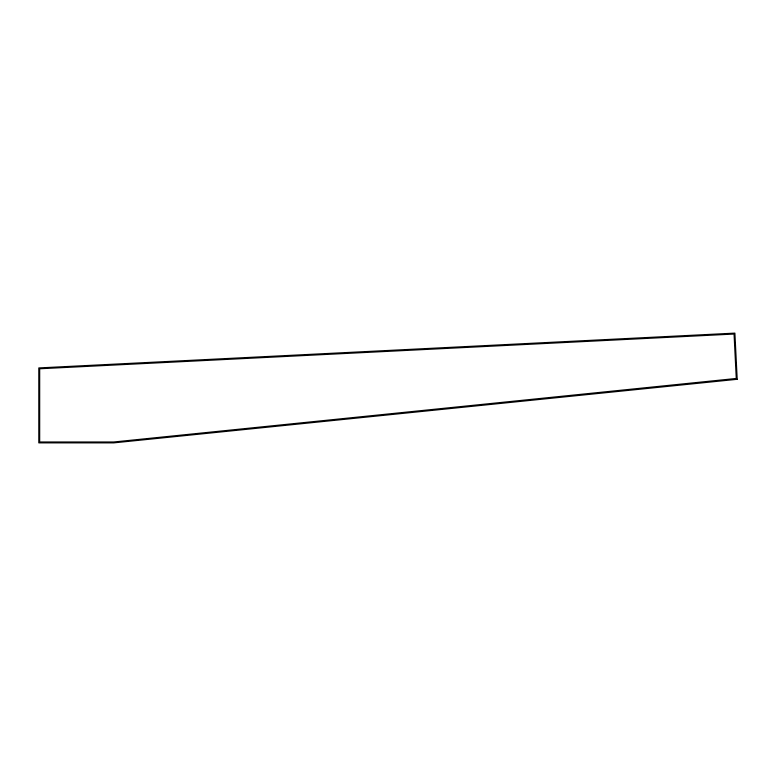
<?xml version="1.0" encoding="UTF-8"?>
<svg xmlns="http://www.w3.org/2000/svg" width="776" height="776" viewBox="0 0 776 776"><rect width="100%" height="100%" fill="white"/><g stroke="black" fill="none" stroke-linecap="round" stroke-linejoin="round"><path stroke-width="1.16" d="M736.278 378.465L113.723 441.99L39.683 441.99L39.683 368.765L734.057 334.049L736.278 378.465M737.2 379.299L113.742 442.873L38.8 442.873L38.8 367.931L734.891 333.127L737.2 379.299"/></g></svg>
